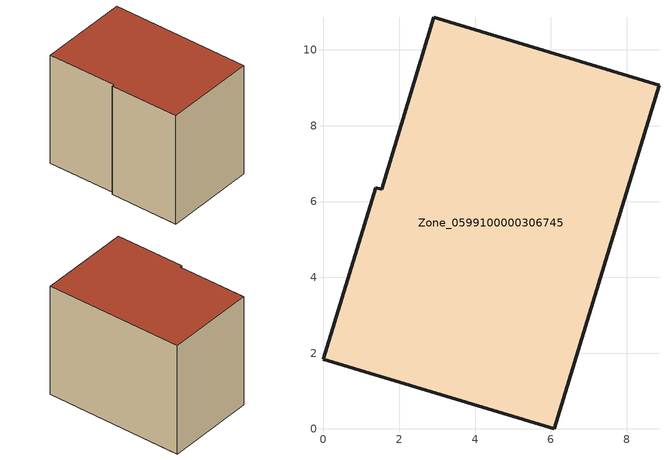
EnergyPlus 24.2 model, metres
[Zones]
Zone_0599100000306745
 floor ground (C_G): 1.37,6.37 1.53,6.32 2.91,10.87 8.85,9.07 6.09,0 0,1.85 z0
 wall outside (C_F): 1.37,6.37 0,1.85 6.09,0 8.85,9.07 2.91,10.87 1.53,6.32 1.37,6.37 z0:7.75
 roof outside (C_R): 1.53,6.32 1.37,6.37 0,1.85 6.09,0 8.85,9.07 2.91,10.87 z7.75
[BUILDING]
Pand.0599100000306745: North Axis=0; Terrain=City; Loads Convergence Tolerance Value=0.04; Temperature Convergence Tolerance Value=0.4; Solar Distribution=FullExterior; Maximum Number of Warmup Days=25; Minimum Number of Warmup Days=1
[Site:Location]
Rotterdam.The.Hague.AP_ZH_NLD Design_Conditions: Latitude=51.96; Longitude=4.45; Time Zone=1; Elevation=-4.5
[SITE:GROUNDTEMPERATURE:BUILDINGSURFACE]
18, 18, 18, 18, 18, 18, 18, 18, 18, 18, 18, 18
[MATERIAL] Thermal Absorptance=0.9; Solar Absorptance=0.7; Visible Absorptance=0.7
Name | Roughness | Thickness | Conductivity | Density | Specific Heat
G.TC.1975-1991 | MediumSmooth | 0.15 | 0.288461 | 540 | 1210
F.TC.1975-1991 | Rough | 0.3 | 0.230769 | 1920 | 840
R.TC.1975-1991 | MediumRough | 0.2 | 0.153846 | 1500 | 1000
[CONSTRUCTION]
C_G: G.TC.1975-1991
C_F: F.TC.1975-1991
C_R: R.TC.1975-1991
[ZONE]
Zone_0599100000306745: Type=1; Multiplier=1; Ceiling Height=Autocalculate; Volume=Autocalculate; Floor Area=autocalculate; Part of Total Floor Area=Yes
[ZONEINFILTRATION:DESIGNFLOWRATE]
Infil_Zone_0599100000306745: Zone or ZoneList or Space or SpaceList=Zone_0599100000306745; Schedule=AlwaysOn; Design Flow Rate Calculation Method=Flow/Area; Flow Rate per Floor Area=0.003; Constant Term Coefficient=1; Temperature Term Coefficient=0; Velocity Term Coefficient=0; Velocity Squared Term Coefficient=0
[HVACTEMPLATE:ZONE:IDEALLOADSAIRSYSTEM]
Zone_0599100000306745: Maximum Heating Supply Air Temperature=50; Minimum Cooling Supply Air Temperature=13; Maximum Heating Supply Air Humidity Ratio=0.0156; Minimum Cooling Supply Air Humidity Ratio=0.0077; Heating Limit=NoLimit; Cooling Limit=NoLimit; Dehumidification Control Type=ConstantSensibleHeatRatio; Cooling Sensible Heat Ratio=0.7; Dehumidification Setpoint=60; Humidification Control Type=None; Humidification Setpoint=30; Outdoor Air Method=None; Outdoor Air Flow Rate per Person=0.00944; Outdoor Air Flow Rate per Zone Floor Area=0; Outdoor Air Flow Rate per Zone=0; Demand Controlled Ventilation Type=None; Outdoor Air Economizer Type=NoEconomizer; Heat Recovery Type=None; Sensible Heat Recovery Effectiveness=0.7; Latent Heat Recovery Effectiveness=0.65
[ZONECONTROL:THERMOSTAT]
ThermostatControl_Zone_0599100000306745: Zone or ZoneList=Zone_0599100000306745; Control Type Schedule=DualSetpointControlType; Control 1=Thermostat_Zone_0599100000306745; Temperature Difference Between Cutout And Setpoint=0
[THERMOSTATSETPOINT:DUALSETPOINT]
Thermostat_Zone_0599100000306745: Heating Setpoint Temperature Schedule=HeatingSetpoint_Zone_0599100000306745; Cooling Setpoint Temperature Schedule=CoolingSetpoint_Zone_0599100000306745
[SCHEDULE:COMPACT]
HeatingSetpoint_Zone_0599100000306745: Through: 12/31, For: AllDays, Until: 24:00, 21
CoolingSetpoint_Zone_0599100000306745: Through: 12/31, For: AllDays, Until: 24:00, 24
DualSetpointControlType: Through: 12/31, For: AllDays, Until: 24:00, 4
AlwaysOn: Through: 12/31, For: AllDays, Until: 24:00, 1
